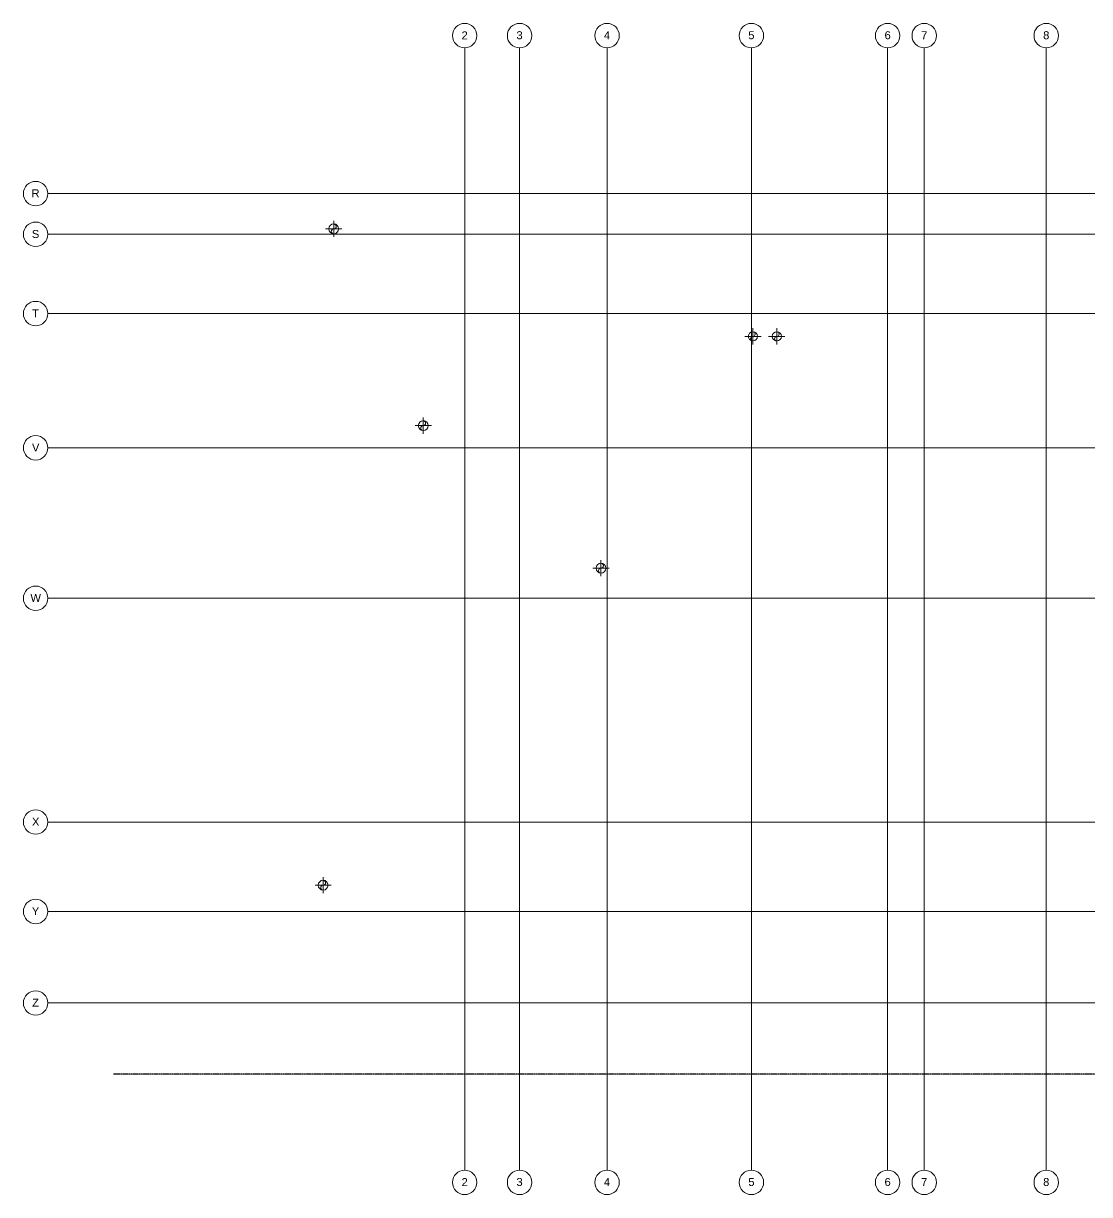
# Model space of a CAD drawing. Header units: inches. Extents: x -3299 to -2250, y -94 to 482.
# Drawn here: x -3299 to -2775, y -94 to 482 of the extents above; entities that cross this region are included whole.
import ezdxf

# ---------------------------------------------------------------- set-up
doc = ezdxf.new("R2010")
doc.units = ezdxf.units.IN
doc.header["$MEASUREMENT"] = 0
doc.linetypes.add('Double Dash 3_8_', pattern=[1, 0.375, -0.125, 0.125, -0.125, 0.125, -0.125])
for name, color, linetype, lineweight in [('C-PROP-LINE', 91, 'Double Dash 3_8_', 30), ('P-PIPE', 3, 'Continuous', 9), ('P-PIPE-CNTR', 3, 'Continuous', 9), ('S-GRID', 1, 'Continuous', 9), ('S-GRID-IDEN', 1, 'Continuous', 13)]:
    doc.layers.add(name, color=color, linetype=linetype, lineweight=lineweight)
doc.styles.add('Arial', font='arial.ttf', dxfattribs={"height": 3.934132})

# ---------------------------------------------------------------- blocks, each defined once
blk = doc.blocks.new('Family - ___-394345-Copy of ROOF LEVEL')
at = {"layer": 'C-PROP-LINE'}
blk.add_line((-2294.61, -35), (-3254.77, -35), dxfattribs=at)
blk = doc.blocks.new('Family - ___-394362-Copy of ROOF LEVEL')
at = {"layer": 'C-PROP-LINE'}
blk.add_line((-2294.61, -35), (-3254.77, -35), dxfattribs=at)
blk = doc.blocks.new('Family - ___-394379-Copy of ROOF LEVEL')
at = {"layer": 'C-PROP-LINE'}
blk.add_line((-2294.61, -35), (-3254.77, -35), dxfattribs=at)
blk = doc.blocks.new('Family - ___-394396-Copy of ROOF LEVEL')
at = {"layer": 'C-PROP-LINE'}
blk.add_line((-2294.61, -35), (-3254.77, -35), dxfattribs=at)
blk = doc.blocks.new('Family - ___-394413-Copy of ROOF LEVEL')
at = {"layer": 'C-PROP-LINE'}
blk.add_line((-2294.61, -35), (-3254.77, -35), dxfattribs=at)
blk = doc.blocks.new('Family - ___-394430-Copy of ROOF LEVEL')
at = {"layer": 'C-PROP-LINE'}
blk.add_line((-2294.61, -35), (-3254.77, -35), dxfattribs=at)
blk = doc.blocks.new('Family - ___-394447-Copy of ROOF LEVEL')
at = {"layer": 'C-PROP-LINE'}
blk.add_line((-2294.61, -35), (-3254.77, -35), dxfattribs=at)
blk = doc.blocks.new('Family - ___-394464-Copy of ROOF LEVEL')
at = {"layer": 'C-PROP-LINE'}
blk.add_line((-2294.61, -35), (-3254.77, -35), dxfattribs=at)
blk = doc.blocks.new('Family - ___-394481-Copy of ROOF LEVEL')
at = {"layer": 'C-PROP-LINE'}
blk.add_line((-2294.61, -35), (-3254.77, -35), dxfattribs=at)
blk = doc.blocks.new('Family - ___-394498-Copy of ROOF LEVEL')
at = {"layer": 'C-PROP-LINE'}
blk.add_line((-2294.61, -35), (-3254.77, -35), dxfattribs=at)
blk = doc.blocks.new('Family - ___-394515-Copy of ROOF LEVEL')
at = {"layer": 'C-PROP-LINE'}
blk.add_line((-2294.61, -35), (-3254.77, -35), dxfattribs=at)
blk = doc.blocks.new('Grid - 3_16_-139788-Copy of ROOF LEVEL')
at = {"layer": 'S-GRID-IDEN'}
blk.add_circle((0, 0), 0.188, dxfattribs=at)

msp = doc.modelspace()

# ---------------------------------------------------------------- linework, layer by layer
at = {"layer": 'P-PIPE'}
for centre, radius, start, end in [((-3146.38, 380.68), 2.41, 0, 180), ((-3146.38, 380.68), 2.41, 180, 0), ((-3146.38, 379.47), 1.2, 90, 270), ((-3146.38, 381.88), 1.2, 270, 90), ((-2940.26, 327.78), 2.25, 0, 180), ((-2940.26, 328.91), 1.12, 270, 90), ((-2928.51, 327.78), 2.25, 0, 180), ((-2928.51, 328.91), 1.12, 270, 90), ((-2940.26, 327.78), 2.25, 180, 0), ((-2940.26, 326.66), 1.12, 90, 270), ((-2928.51, 327.78), 2.25, 180, 0), ((-2928.51, 326.66), 1.12, 90, 270), ((-3102.39, 283.91), 2.41, 0, 180), ((-3102.39, 283.91), 2.41, 180, 0), ((-3102.39, 282.71), 1.2, 90, 270), ((-3102.39, 285.12), 1.2, 270, 90), ((-3015, 213.82), 2.41, 0, 180), ((-3015, 213.82), 2.41, 180, 0), ((-3015, 212.61), 1.2, 90, 270), ((-3015, 215.02), 1.2, 270, 90), ((-3151.6, 57.94), 2.41, 0, 180), ((-3151.6, 57.94), 2.41, 180, 360), ((-3151.6, 56.73), 1.2, 90, 270), ((-3151.6, 59.14), 1.2, 270, 90)]:
    msp.add_arc(centre, radius, start, end, dxfattribs=at)
at = {"layer": 'P-PIPE-CNTR'}
for p, q in [((-3150.38, 380.68), (-3142.38, 380.68)), ((-3146.38, 376.68), (-3146.38, 384.68)), ((-2940.26, 323.78), (-2940.26, 331.78)), ((-2928.51, 323.78), (-2928.51, 331.78)), ((-2944.26, 327.78), (-2936.26, 327.78)), ((-2932.51, 327.78), (-2924.51, 327.78)), ((-3106.39, 283.91), (-3098.39, 283.91)), ((-3102.39, 279.91), (-3102.39, 287.91)), ((-3019, 213.82), (-3011, 213.82)), ((-3015, 209.82), (-3015, 217.82)), ((-3155.6, 57.94), (-3147.6, 57.94)), ((-3151.6, 53.94), (-3151.6, 61.94))]:
    msp.add_line(p, q, dxfattribs=at)
at = {"layer": 'S-GRID'}
for p, q in [((-3082, -82.21), (-3082, 469.69)), ((-3287, 339), (-2262.38, 339)), ((-3287, 45), (-2262.38, 45)), ((-3287, 0), (-2262.38, 0))]:
    msp.add_line(p, q, dxfattribs=at)

# ---------------------------------------------------------------- block references
at = {"layer": 'C-PROP-LINE'}
for name in ['Family - ___-394345-Copy of ROOF LEVEL', 'Family - ___-394362-Copy of ROOF LEVEL', 'Family - ___-394379-Copy of ROOF LEVEL', 'Family - ___-394396-Copy of ROOF LEVEL', 'Family - ___-394413-Copy of ROOF LEVEL', 'Family - ___-394430-Copy of ROOF LEVEL', 'Family - ___-394447-Copy of ROOF LEVEL', 'Family - ___-394464-Copy of ROOF LEVEL', 'Family - ___-394481-Copy of ROOF LEVEL', 'Family - ___-394498-Copy of ROOF LEVEL', 'Family - ___-394515-Copy of ROOF LEVEL']:
    msp.add_blockref(name, (0, 0), dxfattribs=at)
at = {"layer": 'S-GRID-IDEN', "xscale": 31.99999999999999, "yscale": 31.99999999999999, "zscale": 31.99999999999999}
for p in [(-3082, 475.69), (-3082, -88.21)]:
    msp.add_blockref('Grid - 3_16_-139788-Copy of ROOF LEVEL', p, dxfattribs=at)
for p, rotation in [((-3055, 475.69), 180), ((-3012, 475.69), 180), ((-2941, 475.69), 180), ((-2874, 475.69), 180), ((-2856, 475.69), 180), ((-2796, 475.69), 180), ((-3293, 398), 269.9999999999996), ((-3293, 378), 269.9999999999996), ((-3293, 339), 269.9999999999996), ((-3293, 273), 90), ((-3293, 199), 90), ((-3293, 89), 90), ((-3293, 45), 269.9999999999996), ((-3293, 0), 269.9999999999996), ((-3055, -88.21), 180), ((-3012, -88.21), 180), ((-2941, -88.21), 180), ((-2874, -88.21), 180), ((-2856, -88.21), 180), ((-2796, -88.21), 180)]:
    msp.add_blockref('Grid - 3_16_-139788-Copy of ROOF LEVEL', p, dxfattribs=dict(at, rotation=rotation))

# ---------------------------------------------------------------- next in the draw order: texts
at = {"layer": 'S-GRID-IDEN', "char_height": 3.93, "attachment_point": 2, "line_spacing_factor": 0.938532, "style": 'Arial', "bg_fill": 3, "box_fill_scale": 1.25, "bg_fill_color": 0, "bg_fill_transparency": 0}
for s, insert, width in [('2', (-3082, 477.77), 3.648), ('3', (-3055, 477.84), 3.648), ('4', (-3012, 477.84), 3.648), ('5', (-2941, 477.84), 3.648), ('6', (-2874, 477.84), 3.648), ('7', (-2856, 477.84), 3.648), ('8', (-2796, 477.84), 3.648), ('R', (-3293.03, 400.12), 4.704), ('S', (-3293.03, 380.12), 4.368), ('T', (-3293.03, 341.12), 3.984), ('V', (-3292.96, 275.12), 4.368), ('W', (-3292.96, 201.12), 6.144), ('X', (-3292.96, 91.12), 4.368), ('Y', (-3293.03, 47.12), 4.272), ('Z', (-3293.03, 2.12), 3.984), ('2', (-3082, -86.12), 3.648), ('3', (-3055, -86.05), 3.648), ('4', (-3012, -86.05), 3.648), ('5', (-2941, -86.05), 3.648), ('6', (-2874, -86.05), 3.648), ('7', (-2856, -86.05), 3.648), ('8', (-2796, -86.05), 3.648)]:
    msp.add_mtext(s, dxfattribs=dict(at, insert=insert, width=width))

# ---------------------------------------------------------------- next in the draw order: linework, layer by layer
at = {"layer": 'S-GRID'}
for p, q in [((-3055, 469.69), (-3055, -82.21)), ((-3012, 469.69), (-3012, -82.21)), ((-2941, 469.69), (-2941, -82.21)), ((-2874, 469.69), (-2874, -82.21)), ((-2856, 469.69), (-2856, -82.21)), ((-2796, 469.69), (-2796, -82.21)), ((-3287, 398), (-2262.38, 398)), ((-3287, 378), (-2262.38, 378)), ((-2262.38, 273), (-3287, 273)), ((-2262.38, 199), (-3287, 199)), ((-2262.38, 89), (-3287, 89))]:
    msp.add_line(p, q, dxfattribs=at)

doc.saveas('drawing.dxf')
